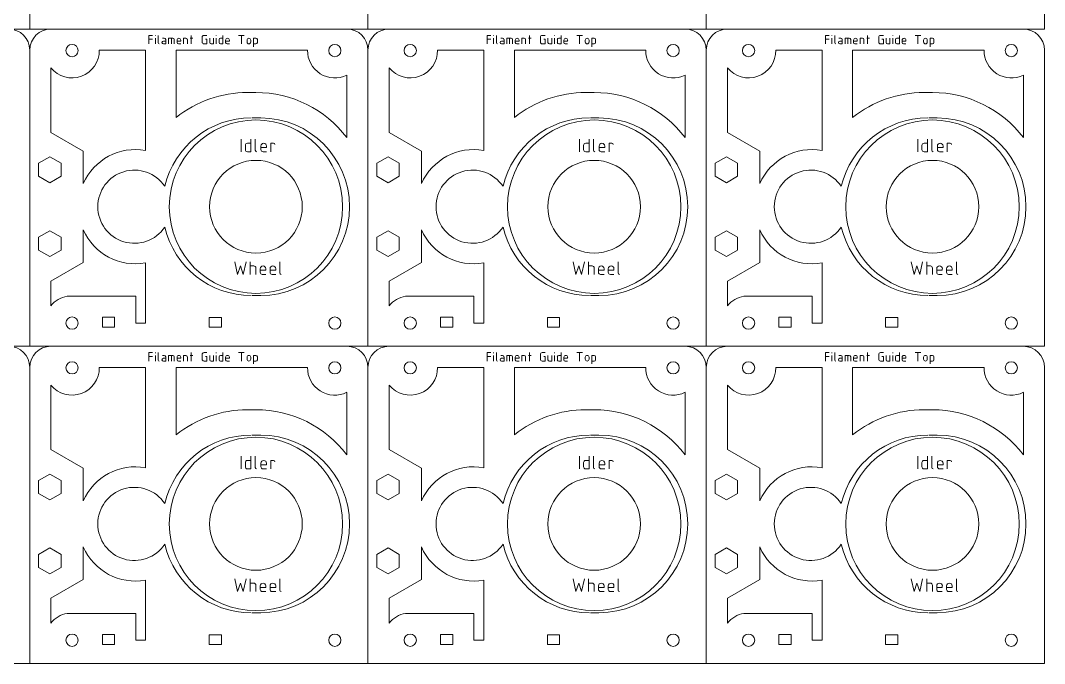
# Model space of a CAD drawing. Header units: millimetres. Extents: x 0 to 560, y 2 to 302.
# Drawn here: x 317.8 to 560, y 2.5 to 154.5 of the extents above; entities that cross this region are included whole.
import ezdxf

# ---------------------------------------------------------------- set-up
doc = ezdxf.new("R2010")
doc.units = ezdxf.units.MM
for name, color, linetype, lineweight, true_color in [('Filament Guide Top', 7, 'CONTINUOUS', 0, 0x000000), ('Filament Guide Top Honeycomb', 7, 'CONTINUOUS', 0, 0x000000), ('Filament Guide Top Text', 4, 'CONTINUOUS', 0, 0x00ffff), ('Idler Wheel', 7, 'CONTINUOUS', 0, 0x000000), ('Idler Wheel Text', 4, 'CONTINUOUS', 0, 0x00ffff)]:
    doc.layers.add(name, color=color, linetype=linetype, lineweight=lineweight, true_color=true_color)

msp = doc.modelspace()

# ---------------------------------------------------------------- linework, layer by layer
at = {"layer": 'Filament Guide Top'}
for p, q in [((320, 152.5), (320, 222.5)), ((400, 152.5), (400, 222.5)), ((480, 152.5), (480, 222.5)), ((560, 152.5), (560, 222.5)), ((320, 152.5), (240, 152.5)), ((400, 152.5), (320, 152.5)), ((480, 152.5), (400, 152.5)), ((560, 152.5), (480, 152.5)), ((320, 77.5), (320, 147.5)), ((400, 77.5), (400, 147.5)), ((480, 77.5), (480, 147.5)), ((560, 77.5), (560, 147.5)), ((372.62, 131.5), (374.62, 131.5)), ((452.62, 131.5), (454.62, 131.5)), ((532.62, 131.5), (534.62, 131.5)), ((324.75, 122.3), (322.1, 120.77)), ((324.75, 122.3), (327.4, 120.77)), ((404.75, 122.3), (402.1, 120.77)), ((404.75, 122.3), (407.4, 120.77)), ((484.75, 122.3), (482.1, 120.77)), ((484.75, 122.3), (487.4, 120.77)), ((322.1, 120.77), (322.1, 117.71)), ((327.4, 120.77), (327.4, 117.71)), ((402.1, 120.77), (402.1, 117.71)), ((407.4, 120.77), (407.4, 117.71)), ((482.1, 120.77), (482.1, 117.71)), ((487.4, 120.77), (487.4, 117.71)), ((322.1, 117.71), (324.75, 116.18)), ((327.4, 117.71), (324.75, 116.18)), ((402.1, 117.71), (404.75, 116.18)), ((407.4, 117.71), (404.75, 116.18)), ((482.1, 117.71), (484.75, 116.18)), ((487.4, 117.71), (484.75, 116.18)), ((324.75, 104.82), (322.1, 103.29)), ((324.75, 104.82), (327.4, 103.29)), ((404.75, 104.82), (402.1, 103.29)), ((404.75, 104.82), (407.4, 103.29)), ((484.75, 104.82), (482.1, 103.29)), ((484.75, 104.82), (487.4, 103.29)), ((322.1, 103.29), (322.1, 100.23)), ((327.4, 103.29), (327.4, 100.23)), ((402.1, 103.29), (402.1, 100.23)), ((407.4, 103.29), (407.4, 100.23)), ((482.1, 103.29), (482.1, 100.23)), ((487.4, 103.29), (487.4, 100.23)), ((322.1, 100.23), (324.75, 98.7)), ((327.4, 100.23), (324.75, 98.7)), ((402.1, 100.23), (404.75, 98.7)), ((407.4, 100.23), (404.75, 98.7)), ((482.1, 100.23), (484.75, 98.7)), ((487.4, 100.23), (484.75, 98.7)), ((372.62, 89.5), (374.62, 89.5)), ((452.62, 89.5), (454.62, 89.5)), ((532.62, 89.5), (534.62, 89.5)), ((337.18, 84.35), (340.07, 84.35)), ((337.18, 82), (337.18, 84.35)), ((340.07, 84.35), (340.07, 82)), ((362.42, 84.3), (365.32, 84.3)), ((362.42, 82), (362.42, 84.3)), ((365.32, 84.3), (365.32, 82)), ((417.18, 84.35), (420.07, 84.35)), ((417.18, 82), (417.18, 84.35)), ((420.07, 84.35), (420.07, 82)), ((442.42, 84.3), (445.32, 84.3)), ((442.42, 82), (442.42, 84.3)), ((445.32, 84.3), (445.32, 82)), ((497.18, 84.35), (500.07, 84.35)), ((497.18, 82), (497.18, 84.35)), ((500.07, 84.35), (500.07, 82)), ((522.42, 84.3), (525.32, 84.3)), ((522.42, 82), (522.42, 84.3)), ((525.32, 84.3), (525.32, 82)), ((340.07, 82), (337.18, 82)), ((365.32, 82), (362.42, 82)), ((420.07, 82), (417.18, 82)), ((445.32, 82), (442.42, 82)), ((500.07, 82), (497.18, 82)), ((525.32, 82), (522.42, 82)), ((320, 77.5), (240, 77.5)), ((400, 77.5), (320, 77.5)), ((480, 77.5), (400, 77.5)), ((560, 77.5), (480, 77.5)), ((320, 2.5), (320, 72.5)), ((400, 2.5), (400, 72.5)), ((480, 2.5), (480, 72.5)), ((560, 2.5), (560, 72.5)), ((372.62, 56.5), (374.62, 56.5)), ((452.62, 56.5), (454.62, 56.5)), ((532.62, 56.5), (534.62, 56.5)), ((324.75, 47.3), (322.1, 45.77)), ((324.75, 47.3), (327.4, 45.77)), ((404.75, 47.3), (402.1, 45.77)), ((404.75, 47.3), (407.4, 45.77)), ((484.75, 47.3), (482.1, 45.77)), ((484.75, 47.3), (487.4, 45.77)), ((322.1, 45.77), (322.1, 42.71)), ((327.4, 45.77), (327.4, 42.71)), ((402.1, 45.77), (402.1, 42.71)), ((407.4, 45.77), (407.4, 42.71)), ((482.1, 45.77), (482.1, 42.71)), ((487.4, 45.77), (487.4, 42.71)), ((322.1, 42.71), (324.75, 41.18)), ((327.4, 42.71), (324.75, 41.18)), ((402.1, 42.71), (404.75, 41.18)), ((407.4, 42.71), (404.75, 41.18)), ((482.1, 42.71), (484.75, 41.18)), ((487.4, 42.71), (484.75, 41.18)), ((324.75, 29.82), (322.1, 28.29)), ((324.75, 29.82), (327.4, 28.29)), ((404.75, 29.82), (402.1, 28.29)), ((404.75, 29.82), (407.4, 28.29)), ((484.75, 29.82), (482.1, 28.29)), ((484.75, 29.82), (487.4, 28.29)), ((322.1, 28.29), (322.1, 25.23)), ((327.4, 28.29), (327.4, 25.23)), ((402.1, 28.29), (402.1, 25.23)), ((407.4, 28.29), (407.4, 25.23)), ((482.1, 28.29), (482.1, 25.23)), ((487.4, 28.29), (487.4, 25.23)), ((322.1, 25.23), (324.75, 23.7)), ((327.4, 25.23), (324.75, 23.7)), ((402.1, 25.23), (404.75, 23.7)), ((407.4, 25.23), (404.75, 23.7)), ((482.1, 25.23), (484.75, 23.7)), ((487.4, 25.23), (484.75, 23.7)), ((372.62, 14.5), (374.62, 14.5)), ((452.62, 14.5), (454.62, 14.5)), ((532.62, 14.5), (534.62, 14.5)), ((337.18, 9.35), (340.07, 9.35)), ((337.18, 7), (337.18, 9.35)), ((340.07, 9.35), (340.07, 7)), ((362.42, 9.3), (365.32, 9.3)), ((362.42, 7), (362.42, 9.3)), ((365.32, 9.3), (365.32, 7)), ((417.18, 9.35), (420.07, 9.35)), ((417.18, 7), (417.18, 9.35)), ((420.07, 9.35), (420.07, 7)), ((442.42, 9.3), (445.32, 9.3)), ((442.42, 7), (442.42, 9.3)), ((445.32, 9.3), (445.32, 7)), ((497.18, 9.35), (500.07, 9.35)), ((497.18, 7), (497.18, 9.35)), ((500.07, 9.35), (500.07, 7)), ((522.42, 9.3), (525.32, 9.3)), ((522.42, 7), (522.42, 9.3)), ((525.32, 9.3), (525.32, 7)), ((340.07, 7), (337.18, 7)), ((365.32, 7), (362.42, 7)), ((420.07, 7), (417.18, 7)), ((445.32, 7), (442.42, 7)), ((500.07, 7), (497.18, 7)), ((525.32, 7), (522.42, 7)), ((320, 2.5), (240, 2.5)), ((400, 2.5), (320, 2.5)), ((480, 2.5), (400, 2.5)), ((560, 2.5), (480, 2.5))]:
    msp.add_line(p, q, dxfattribs=at)
for centre in [(330, 147.4), (392.15, 147.4), (410, 147.4), (472.15, 147.4), (490, 147.4), (552.15, 147.4), (330, 83), (392.15, 83), (410, 83), (472.15, 83), (490, 83), (552.15, 83), (330, 72.4), (392.15, 72.4), (410, 72.4), (472.15, 72.4), (490, 72.4), (552.15, 72.4), (330, 8), (392.15, 8), (410, 8), (472.15, 8), (490, 8), (552.15, 8)]:
    msp.add_circle(centre, 1.45, dxfattribs=at)
for centre, radius, start, end in [((315, 147.5), 5, 0, 90), ((325, 147.5), 5, 90, 180), ((395, 147.5), 5, 0, 90), ((405, 147.5), 5, 90, 180), ((475, 147.5), 5, 0, 90), ((485, 147.5), 5, 90, 180), ((555, 147.5), 5, 0, 90), ((372.38, 110.5), 21, 90, 166.7403), ((374.62, 110.5), 21, 270, 90), ((452.38, 110.5), 21, 90, 166.7403), ((454.62, 110.5), 21, 270, 90), ((532.38, 110.5), 21, 90, 166.7403), ((534.62, 110.5), 21, 270, 90), ((344.75, 110.5), 8.65, 33.8376, 326.1624), ((424.75, 110.5), 8.65, 33.8376, 326.1624), ((504.75, 110.5), 8.65, 33.8376, 326.1624), ((372.38, 110.5), 21, 193.2597, 270), ((452.38, 110.5), 21, 193.2597, 270), ((532.38, 110.5), 21, 193.2597, 270), ((315, 72.5), 5, 0, 90), ((325, 72.5), 5, 90, 180), ((395, 72.5), 5, 0, 90), ((405, 72.5), 5, 90, 180), ((475, 72.5), 5, 0, 90), ((485, 72.5), 5, 90, 180), ((555, 72.5), 5, 0, 90), ((372.38, 35.5), 21, 90, 166.7403), ((374.62, 35.5), 21, 270, 90), ((452.38, 35.5), 21, 90, 166.7403), ((454.62, 35.5), 21, 270, 90), ((532.38, 35.5), 21, 90, 166.7403), ((534.62, 35.5), 21, 270, 90), ((344.75, 35.5), 8.65, 33.8376, 326.1624), ((424.75, 35.5), 8.65, 33.8376, 326.1624), ((504.75, 35.5), 8.65, 33.8376, 326.1624), ((372.38, 35.5), 21, 193.2597, 270), ((452.38, 35.5), 21, 193.2597, 270), ((532.38, 35.5), 21, 193.2597, 270)]:
    msp.add_arc(centre, radius, start, end, dxfattribs=at)
at = {"layer": 'Filament Guide Top Honeycomb'}
for p, q in [((347.38, 147.5), (336.45, 147.5)), ((347.38, 147.5), (347.38, 123.79)), ((354.62, 147.5), (385.7, 147.5)), ((354.62, 147.5), (354.62, 131.58)), ((427.38, 147.5), (416.45, 147.5)), ((427.38, 147.5), (427.38, 123.79)), ((434.62, 147.5), (465.7, 147.5)), ((434.62, 147.5), (434.62, 131.58)), ((507.38, 147.5), (496.45, 147.5)), ((507.38, 147.5), (507.38, 123.79)), ((514.62, 147.5), (545.7, 147.5)), ((514.62, 147.5), (514.62, 131.58)), ((325, 128.07), (325, 143.33)), ((405, 128.07), (405, 143.33)), ((485, 128.07), (485, 143.33)), ((395, 141.61), (395, 126.83)), ((475, 141.61), (475, 126.83)), ((555, 141.61), (555, 126.83)), ((373.5, 137.5), (371.5, 137.5)), ((453.5, 137.5), (451.5, 137.5)), ((533.5, 137.5), (531.5, 137.5)), ((325, 128.07), (332.65, 123.66)), ((405, 128.07), (412.65, 123.66)), ((485, 128.07), (492.65, 123.66)), ((332.65, 123.66), (332.65, 115.95)), ((412.65, 123.66), (412.65, 115.95)), ((492.65, 123.66), (492.65, 115.95)), ((332.65, 105.05), (332.65, 97.34)), ((412.65, 105.05), (412.65, 97.34)), ((492.65, 105.05), (492.65, 97.34)), ((332.65, 97.34), (325, 92.93)), ((347.38, 97.21), (347.38, 83)), ((412.65, 97.34), (405, 92.93)), ((427.38, 97.21), (427.38, 83)), ((492.65, 97.34), (485, 92.93)), ((507.38, 97.21), (507.38, 83)), ((325, 92.93), (325, 87.07)), ((405, 92.93), (405, 87.07)), ((485, 92.93), (485, 87.07)), ((345.07, 89.35), (328.87, 89.35)), ((345.07, 83), (345.07, 89.35)), ((425.07, 89.35), (408.87, 89.35)), ((425.07, 83), (425.07, 89.35)), ((505.07, 89.35), (488.87, 89.35)), ((505.07, 83), (505.07, 89.35)), ((345.07, 83), (347.38, 83)), ((425.07, 83), (427.38, 83)), ((505.07, 83), (507.38, 83)), ((347.38, 72.5), (336.45, 72.5)), ((347.38, 72.5), (347.38, 48.79)), ((354.62, 72.5), (385.7, 72.5)), ((354.62, 72.5), (354.62, 56.58)), ((427.38, 72.5), (416.45, 72.5)), ((427.38, 72.5), (427.38, 48.79)), ((434.62, 72.5), (465.7, 72.5)), ((434.62, 72.5), (434.62, 56.58)), ((507.38, 72.5), (496.45, 72.5)), ((507.38, 72.5), (507.38, 48.79)), ((514.62, 72.5), (545.7, 72.5)), ((514.62, 72.5), (514.62, 56.58)), ((325, 53.07), (325, 68.33)), ((405, 53.07), (405, 68.33)), ((485, 53.07), (485, 68.33)), ((395, 66.61), (395, 51.83)), ((475, 66.61), (475, 51.83)), ((555, 66.61), (555, 51.83)), ((373.5, 62.5), (371.5, 62.5)), ((453.5, 62.5), (451.5, 62.5)), ((533.5, 62.5), (531.5, 62.5)), ((325, 53.07), (332.65, 48.66)), ((405, 53.07), (412.65, 48.66)), ((485, 53.07), (492.65, 48.66)), ((332.65, 48.66), (332.65, 40.95)), ((412.65, 48.66), (412.65, 40.95)), ((492.65, 48.66), (492.65, 40.95)), ((332.65, 30.05), (332.65, 22.34)), ((412.65, 30.05), (412.65, 22.34)), ((492.65, 30.05), (492.65, 22.34)), ((332.65, 22.34), (325, 17.93)), ((347.38, 22.21), (347.38, 8)), ((412.65, 22.34), (405, 17.93)), ((427.38, 22.21), (427.38, 8)), ((492.65, 22.34), (485, 17.93)), ((507.38, 22.21), (507.38, 8)), ((325, 17.93), (325, 12.07)), ((405, 17.93), (405, 12.07)), ((485, 17.93), (485, 12.07)), ((345.07, 14.35), (328.87, 14.35)), ((345.07, 8), (345.07, 14.35)), ((425.07, 14.35), (408.87, 14.35)), ((425.07, 8), (425.07, 14.35)), ((505.07, 14.35), (488.87, 14.35)), ((505.07, 8), (505.07, 14.35)), ((345.07, 8), (347.38, 8)), ((425.07, 8), (427.38, 8)), ((505.07, 8), (507.38, 8))]:
    msp.add_line(p, q, dxfattribs=at)
for centre, radius, start, end in [((330, 147.4), 6.45, 219.1774, 0.8883), ((392.15, 147.4), 6.45, 179.1117, 296.2226), ((410, 147.4), 6.45, 219.1774, 0.8883), ((472.15, 147.4), 6.45, 179.1117, 296.2226), ((490, 147.4), 6.45, 219.1774, 0.8883), ((552.15, 147.4), 6.45, 179.1117, 296.2226), ((371.5, 110.5), 27, 90, 128.6822), ((373.5, 110.5), 27, 37.2221, 90), ((451.5, 110.5), 27, 90, 128.6822), ((453.5, 110.5), 27, 37.2221, 90), ((531.5, 110.5), 27, 90, 128.6822), ((533.5, 110.5), 27, 37.2221, 90), ((345, 110.5), 13.5, 79.8675, 156.1794), ((425, 110.5), 13.5, 79.8675, 156.1794), ((505, 110.5), 13.5, 79.8675, 156.1794), ((345, 110.5), 13.5, 203.8206, 280.1325), ((425, 110.5), 13.5, 203.8206, 280.1325), ((505, 110.5), 13.5, 203.8206, 280.1325), ((330, 83), 6.45, 100.1023, 140.8226), ((410, 83), 6.45, 100.1023, 140.8226), ((490, 83), 6.45, 100.1023, 140.8226), ((330, 72.4), 6.45, 219.1774, 0.8883), ((392.15, 72.4), 6.45, 179.1117, 296.2226), ((410, 72.4), 6.45, 219.1774, 0.8883), ((472.15, 72.4), 6.45, 179.1117, 296.2226), ((490, 72.4), 6.45, 219.1774, 0.8883), ((552.15, 72.4), 6.45, 179.1117, 296.2226), ((371.5, 35.5), 27, 90, 128.6822), ((373.5, 35.5), 27, 37.2221, 90), ((451.5, 35.5), 27, 90, 128.6822), ((453.5, 35.5), 27, 37.2221, 90), ((531.5, 35.5), 27, 90, 128.6822), ((533.5, 35.5), 27, 37.2221, 90), ((345, 35.5), 13.5, 79.8675, 156.1794), ((425, 35.5), 13.5, 79.8675, 156.1794), ((505, 35.5), 13.5, 79.8675, 156.1794), ((345, 35.5), 13.5, 203.8206, 280.1325), ((425, 35.5), 13.5, 203.8206, 280.1325), ((505, 35.5), 13.5, 203.8206, 280.1325), ((330, 8), 6.45, 100.1023, 140.8226), ((410, 8), 6.45, 100.1023, 140.8226), ((490, 8), 6.45, 100.1023, 140.8226)]:
    msp.add_arc(centre, radius, start, end, dxfattribs=at)
at = {"layer": 'Filament Guide Top Text'}
for p, q in [((349.06, 151), (348.17, 151)), ((348.17, 151), (348.17, 149)), ((349.72, 150.89), (349.72, 151)), ((349.72, 149), (349.72, 150.33)), ((350.39, 151), (350.39, 149.22)), ((351.39, 150.33), (351.83, 150.33)), ((352.83, 149), (352.83, 150.33)), ((352.83, 150.33), (353.83, 150.33)), ((353.5, 150.33), (353.5, 149)), ((356.39, 149), (356.39, 150.33)), ((356.39, 150.33), (356.94, 150.33)), ((357.94, 150.33), (358.61, 150.33)), ((358.17, 151), (358.17, 149)), ((360.78, 150.56), (360.78, 149.44)), ((361.89, 151), (361.22, 151)), ((362.56, 150.33), (362.56, 149.33)), ((363.44, 149), (363.44, 150.33)), ((364.11, 150.89), (364.11, 151)), ((364.11, 149), (364.11, 150.33)), ((365.11, 150.33), (365.67, 150.33)), ((365.67, 151), (365.67, 149)), ((369.39, 151), (370.72, 151)), ((370.06, 151), (370.06, 149)), ((373.5, 150.33), (372.94, 150.33)), ((372.94, 150.33), (372.94, 148.33)), ((429.06, 151), (428.17, 151)), ((428.17, 151), (428.17, 149)), ((429.72, 150.89), (429.72, 151)), ((429.72, 149), (429.72, 150.33)), ((430.39, 151), (430.39, 149.22)), ((431.39, 150.33), (431.83, 150.33)), ((432.83, 149), (432.83, 150.33)), ((432.83, 150.33), (433.83, 150.33)), ((433.5, 150.33), (433.5, 149)), ((436.39, 149), (436.39, 150.33)), ((436.39, 150.33), (436.94, 150.33)), ((437.94, 150.33), (438.61, 150.33)), ((438.17, 151), (438.17, 149)), ((440.78, 150.56), (440.78, 149.44)), ((441.89, 151), (441.22, 151)), ((442.56, 150.33), (442.56, 149.33)), ((443.44, 149), (443.44, 150.33)), ((444.11, 150.89), (444.11, 151)), ((444.11, 149), (444.11, 150.33)), ((445.11, 150.33), (445.67, 150.33)), ((445.67, 151), (445.67, 149)), ((449.39, 151), (450.72, 151)), ((450.06, 151), (450.06, 149)), ((453.5, 150.33), (452.94, 150.33)), ((452.94, 150.33), (452.94, 148.33)), ((509.06, 151), (508.17, 151)), ((508.17, 151), (508.17, 149)), ((509.72, 150.89), (509.72, 151)), ((509.72, 149), (509.72, 150.33)), ((510.39, 151), (510.39, 149.22)), ((511.39, 150.33), (511.83, 150.33)), ((512.83, 149), (512.83, 150.33)), ((512.83, 150.33), (513.83, 150.33)), ((513.5, 150.33), (513.5, 149)), ((516.39, 149), (516.39, 150.33)), ((516.39, 150.33), (516.94, 150.33)), ((517.94, 150.33), (518.61, 150.33)), ((518.17, 151), (518.17, 149)), ((520.78, 150.56), (520.78, 149.44)), ((521.89, 151), (521.22, 151)), ((522.56, 150.33), (522.56, 149.33)), ((523.44, 149), (523.44, 150.33)), ((524.11, 150.89), (524.11, 151)), ((524.11, 149), (524.11, 150.33)), ((525.11, 150.33), (525.67, 150.33)), ((525.67, 151), (525.67, 149)), ((529.39, 151), (530.72, 151)), ((530.06, 151), (530.06, 149)), ((533.5, 150.33), (532.94, 150.33)), ((532.94, 150.33), (532.94, 148.33)), ((348.17, 150.11), (349.06, 150.11)), ((351.61, 149.67), (352.17, 149.67)), ((352.17, 149), (351.61, 149)), ((352.17, 150), (352.17, 149)), ((354.17, 150), (354.17, 149)), ((354.83, 149.89), (354.83, 149.33)), ((354.83, 149.67), (355.72, 149.67)), ((355.17, 149), (355.72, 149)), ((355.72, 149.67), (355.72, 149.89)), ((357.28, 150), (357.28, 149)), ((361.22, 149), (361.89, 149)), ((361.89, 150.11), (361.56, 150.11)), ((361.89, 149), (361.89, 150.11)), ((362.89, 149), (363.44, 149)), ((364.78, 149.33), (364.78, 150)), ((365.67, 149), (365.11, 149)), ((366.33, 149.89), (366.33, 149.33)), ((366.33, 149.67), (367.22, 149.67)), ((366.67, 149), (367.22, 149)), ((367.22, 149.67), (367.22, 149.89)), ((371.39, 149.89), (371.39, 149.44)), ((372.28, 149.44), (372.28, 149.89)), ((372.94, 149), (373.5, 149)), ((373.83, 149.33), (373.83, 150)), ((428.17, 150.11), (429.06, 150.11)), ((431.61, 149.67), (432.17, 149.67)), ((432.17, 149), (431.61, 149)), ((432.17, 150), (432.17, 149)), ((434.17, 150), (434.17, 149)), ((434.83, 149.89), (434.83, 149.33)), ((434.83, 149.67), (435.72, 149.67)), ((435.17, 149), (435.72, 149)), ((435.72, 149.67), (435.72, 149.89)), ((437.28, 150), (437.28, 149)), ((441.22, 149), (441.89, 149)), ((441.89, 150.11), (441.56, 150.11)), ((441.89, 149), (441.89, 150.11)), ((442.89, 149), (443.44, 149)), ((444.78, 149.33), (444.78, 150)), ((445.67, 149), (445.11, 149)), ((446.33, 149.89), (446.33, 149.33)), ((446.33, 149.67), (447.22, 149.67)), ((446.67, 149), (447.22, 149)), ((447.22, 149.67), (447.22, 149.89)), ((451.39, 149.89), (451.39, 149.44)), ((452.28, 149.44), (452.28, 149.89)), ((452.94, 149), (453.5, 149)), ((453.83, 149.33), (453.83, 150)), ((508.17, 150.11), (509.06, 150.11)), ((511.61, 149.67), (512.17, 149.67)), ((512.17, 149), (511.61, 149)), ((512.17, 150), (512.17, 149)), ((514.17, 150), (514.17, 149)), ((514.83, 149.89), (514.83, 149.33)), ((514.83, 149.67), (515.72, 149.67)), ((515.17, 149), (515.72, 149)), ((515.72, 149.67), (515.72, 149.89)), ((517.28, 150), (517.28, 149)), ((521.22, 149), (521.89, 149)), ((521.89, 150.11), (521.56, 150.11)), ((521.89, 149), (521.89, 150.11)), ((522.89, 149), (523.44, 149)), ((524.78, 149.33), (524.78, 150)), ((525.67, 149), (525.11, 149)), ((526.33, 149.89), (526.33, 149.33)), ((526.33, 149.67), (527.22, 149.67)), ((526.67, 149), (527.22, 149)), ((527.22, 149.67), (527.22, 149.89)), ((531.39, 149.89), (531.39, 149.44)), ((532.28, 149.44), (532.28, 149.89)), ((532.94, 149), (533.5, 149)), ((533.83, 149.33), (533.83, 150)), ((349.06, 76), (348.17, 76)), ((348.17, 76), (348.17, 74)), ((348.17, 75.11), (349.06, 75.11)), ((349.72, 75.89), (349.72, 76)), ((349.72, 74), (349.72, 75.33)), ((350.39, 76), (350.39, 74.22)), ((351.39, 75.33), (351.83, 75.33)), ((352.83, 74), (352.83, 75.33)), ((352.83, 75.33), (353.83, 75.33)), ((353.5, 75.33), (353.5, 74)), ((356.39, 74), (356.39, 75.33)), ((356.39, 75.33), (356.94, 75.33)), ((357.94, 75.33), (358.61, 75.33)), ((358.17, 76), (358.17, 74)), ((360.78, 75.56), (360.78, 74.44)), ((361.89, 76), (361.22, 76)), ((361.89, 75.11), (361.56, 75.11)), ((361.89, 74), (361.89, 75.11)), ((362.56, 75.33), (362.56, 74.33)), ((363.44, 74), (363.44, 75.33)), ((364.11, 75.89), (364.11, 76)), ((364.11, 74), (364.11, 75.33)), ((365.11, 75.33), (365.67, 75.33)), ((365.67, 76), (365.67, 74)), ((369.39, 76), (370.72, 76)), ((370.06, 76), (370.06, 74)), ((373.5, 75.33), (372.94, 75.33)), ((372.94, 75.33), (372.94, 73.33)), ((429.06, 76), (428.17, 76)), ((428.17, 76), (428.17, 74)), ((428.17, 75.11), (429.06, 75.11)), ((429.72, 75.89), (429.72, 76)), ((429.72, 74), (429.72, 75.33)), ((430.39, 76), (430.39, 74.22)), ((431.39, 75.33), (431.83, 75.33)), ((432.83, 74), (432.83, 75.33)), ((432.83, 75.33), (433.83, 75.33)), ((433.5, 75.33), (433.5, 74)), ((436.39, 74), (436.39, 75.33)), ((436.39, 75.33), (436.94, 75.33)), ((437.94, 75.33), (438.61, 75.33)), ((438.17, 76), (438.17, 74)), ((440.78, 75.56), (440.78, 74.44)), ((441.89, 76), (441.22, 76)), ((441.89, 75.11), (441.56, 75.11)), ((441.89, 74), (441.89, 75.11)), ((442.56, 75.33), (442.56, 74.33)), ((443.44, 74), (443.44, 75.33)), ((444.11, 75.89), (444.11, 76)), ((444.11, 74), (444.11, 75.33)), ((445.11, 75.33), (445.67, 75.33)), ((445.67, 76), (445.67, 74)), ((449.39, 76), (450.72, 76)), ((450.06, 76), (450.06, 74)), ((453.5, 75.33), (452.94, 75.33)), ((452.94, 75.33), (452.94, 73.33)), ((509.06, 76), (508.17, 76)), ((508.17, 76), (508.17, 74)), ((508.17, 75.11), (509.06, 75.11)), ((509.72, 75.89), (509.72, 76)), ((509.72, 74), (509.72, 75.33)), ((510.39, 76), (510.39, 74.22)), ((511.39, 75.33), (511.83, 75.33)), ((512.83, 74), (512.83, 75.33)), ((512.83, 75.33), (513.83, 75.33)), ((513.5, 75.33), (513.5, 74)), ((516.39, 74), (516.39, 75.33)), ((516.39, 75.33), (516.94, 75.33)), ((517.94, 75.33), (518.61, 75.33)), ((518.17, 76), (518.17, 74)), ((520.78, 75.56), (520.78, 74.44)), ((521.89, 76), (521.22, 76)), ((521.89, 75.11), (521.56, 75.11)), ((521.89, 74), (521.89, 75.11)), ((522.56, 75.33), (522.56, 74.33)), ((523.44, 74), (523.44, 75.33)), ((524.11, 75.89), (524.11, 76)), ((524.11, 74), (524.11, 75.33)), ((525.11, 75.33), (525.67, 75.33)), ((525.67, 76), (525.67, 74)), ((529.39, 76), (530.72, 76)), ((530.06, 76), (530.06, 74)), ((533.5, 75.33), (532.94, 75.33)), ((532.94, 75.33), (532.94, 73.33)), ((351.61, 74.67), (352.17, 74.67)), ((352.17, 74), (351.61, 74)), ((352.17, 75), (352.17, 74)), ((354.17, 75), (354.17, 74)), ((354.83, 74.89), (354.83, 74.33)), ((354.83, 74.67), (355.72, 74.67)), ((355.17, 74), (355.72, 74)), ((355.72, 74.67), (355.72, 74.89)), ((357.28, 75), (357.28, 74)), ((361.22, 74), (361.89, 74)), ((362.89, 74), (363.44, 74)), ((364.78, 74.33), (364.78, 75)), ((365.67, 74), (365.11, 74)), ((366.33, 74.89), (366.33, 74.33)), ((366.33, 74.67), (367.22, 74.67)), ((366.67, 74), (367.22, 74)), ((367.22, 74.67), (367.22, 74.89)), ((371.39, 74.89), (371.39, 74.44)), ((372.28, 74.44), (372.28, 74.89)), ((372.94, 74), (373.5, 74)), ((373.83, 74.33), (373.83, 75)), ((431.61, 74.67), (432.17, 74.67)), ((432.17, 74), (431.61, 74)), ((432.17, 75), (432.17, 74)), ((434.17, 75), (434.17, 74)), ((434.83, 74.89), (434.83, 74.33)), ((434.83, 74.67), (435.72, 74.67)), ((435.17, 74), (435.72, 74)), ((435.72, 74.67), (435.72, 74.89)), ((437.28, 75), (437.28, 74)), ((441.22, 74), (441.89, 74)), ((442.89, 74), (443.44, 74)), ((444.78, 74.33), (444.78, 75)), ((445.67, 74), (445.11, 74)), ((446.33, 74.89), (446.33, 74.33)), ((446.33, 74.67), (447.22, 74.67)), ((446.67, 74), (447.22, 74)), ((447.22, 74.67), (447.22, 74.89)), ((451.39, 74.89), (451.39, 74.44)), ((452.28, 74.44), (452.28, 74.89)), ((452.94, 74), (453.5, 74)), ((453.83, 74.33), (453.83, 75)), ((511.61, 74.67), (512.17, 74.67)), ((512.17, 74), (511.61, 74)), ((512.17, 75), (512.17, 74)), ((514.17, 75), (514.17, 74)), ((514.83, 74.89), (514.83, 74.33)), ((514.83, 74.67), (515.72, 74.67)), ((515.17, 74), (515.72, 74)), ((515.72, 74.67), (515.72, 74.89)), ((517.28, 75), (517.28, 74)), ((521.22, 74), (521.89, 74)), ((522.89, 74), (523.44, 74)), ((524.78, 74.33), (524.78, 75)), ((525.67, 74), (525.11, 74)), ((526.33, 74.89), (526.33, 74.33)), ((526.33, 74.67), (527.22, 74.67)), ((526.67, 74), (527.22, 74)), ((527.22, 74.67), (527.22, 74.89)), ((531.39, 74.89), (531.39, 74.44)), ((532.28, 74.44), (532.28, 74.89)), ((532.94, 74), (533.5, 74)), ((533.83, 74.33), (533.83, 75))]:
    msp.add_line(p, q, dxfattribs=at)
for centre, radius, start, end in [((351.83, 150), 0.333, 0, 90), ((353.83, 150), 0.333, 0, 90), ((355.28, 149.89), 0.444, 0, 180), ((356.94, 150), 0.333, 0, 90), ((361.22, 150.56), 0.444, 90, 180), ((365.11, 150), 0.333, 90, 180), ((366.78, 149.89), 0.444, 0, 180), ((371.83, 149.89), 0.444, 0, 180), ((373.5, 150), 0.333, 0, 90), ((431.83, 150), 0.333, 0, 90), ((433.83, 150), 0.333, 0, 90), ((435.28, 149.89), 0.444, 0, 180), ((436.94, 150), 0.333, 0, 90), ((441.22, 150.56), 0.444, 90, 180), ((445.11, 150), 0.333, 90, 180), ((446.78, 149.89), 0.444, 0, 180), ((451.83, 149.89), 0.444, 0, 180), ((453.5, 150), 0.333, 0, 90), ((511.83, 150), 0.333, 0, 90), ((513.83, 150), 0.333, 0, 90), ((515.28, 149.89), 0.444, 0, 180), ((516.94, 150), 0.333, 0, 90), ((521.22, 150.56), 0.444, 90, 180), ((525.11, 150), 0.333, 90, 180), ((526.78, 149.89), 0.444, 0, 180), ((531.83, 149.89), 0.444, 0, 180), ((533.5, 150), 0.333, 0, 90), ((350.61, 149.22), 0.222, 180, 270), ((351.61, 149.33), 0.333, 90, 270), ((355.17, 149.33), 0.333, 180, 270), ((361.22, 149.44), 0.444, 180, 270), ((362.89, 149.33), 0.333, 180, 270), ((365.11, 149.33), 0.333, 180, 270), ((366.67, 149.33), 0.333, 180, 270), ((371.83, 149.44), 0.444, 180, 0), ((373.5, 149.33), 0.333, 270, 0), ((430.61, 149.22), 0.222, 180, 270), ((431.61, 149.33), 0.333, 90, 270), ((435.17, 149.33), 0.333, 180, 270), ((441.22, 149.44), 0.444, 180, 270), ((442.89, 149.33), 0.333, 180, 270), ((445.11, 149.33), 0.333, 180, 270), ((446.67, 149.33), 0.333, 180, 270), ((451.83, 149.44), 0.444, 180, 0), ((453.5, 149.33), 0.333, 270, 0), ((510.61, 149.22), 0.222, 180, 270), ((511.61, 149.33), 0.333, 90, 270), ((515.17, 149.33), 0.333, 180, 270), ((521.22, 149.44), 0.444, 180, 270), ((522.89, 149.33), 0.333, 180, 270), ((525.11, 149.33), 0.333, 180, 270), ((526.67, 149.33), 0.333, 180, 270), ((531.83, 149.44), 0.444, 180, 0), ((533.5, 149.33), 0.333, 270, 0), ((351.83, 75), 0.333, 0, 90), ((353.83, 75), 0.333, 0, 90), ((355.28, 74.89), 0.444, 0, 180), ((356.94, 75), 0.333, 0, 90), ((361.22, 75.56), 0.444, 90, 180), ((365.11, 75), 0.333, 90, 180), ((366.78, 74.89), 0.444, 0, 180), ((371.83, 74.89), 0.444, 0, 180), ((373.5, 75), 0.333, 0, 90), ((431.83, 75), 0.333, 0, 90), ((433.83, 75), 0.333, 0, 90), ((435.28, 74.89), 0.444, 0, 180), ((436.94, 75), 0.333, 0, 90), ((441.22, 75.56), 0.444, 90, 180), ((445.11, 75), 0.333, 90, 180), ((446.78, 74.89), 0.444, 0, 180), ((451.83, 74.89), 0.444, 0, 180), ((453.5, 75), 0.333, 0, 90), ((511.83, 75), 0.333, 0, 90), ((513.83, 75), 0.333, 0, 90), ((515.28, 74.89), 0.444, 0, 180), ((516.94, 75), 0.333, 0, 90), ((521.22, 75.56), 0.444, 90, 180), ((525.11, 75), 0.333, 90, 180), ((526.78, 74.89), 0.444, 0, 180), ((531.83, 74.89), 0.444, 0, 180), ((533.5, 75), 0.333, 0, 90), ((350.61, 74.22), 0.222, 180, 270), ((351.61, 74.33), 0.333, 90, 270), ((355.17, 74.33), 0.333, 180, 270), ((361.22, 74.44), 0.444, 180, 270), ((362.89, 74.33), 0.333, 180, 270), ((365.11, 74.33), 0.333, 180, 270), ((366.67, 74.33), 0.333, 180, 270), ((371.83, 74.44), 0.444, 180, 0), ((373.5, 74.33), 0.333, 270, 0), ((430.61, 74.22), 0.222, 180, 270), ((431.61, 74.33), 0.333, 90, 270), ((435.17, 74.33), 0.333, 180, 270), ((441.22, 74.44), 0.444, 180, 270), ((442.89, 74.33), 0.333, 180, 270), ((445.11, 74.33), 0.333, 180, 270), ((446.67, 74.33), 0.333, 180, 270), ((451.83, 74.44), 0.444, 180, 0), ((453.5, 74.33), 0.333, 270, 0), ((510.61, 74.22), 0.222, 180, 270), ((511.61, 74.33), 0.333, 90, 270), ((515.17, 74.33), 0.333, 180, 270), ((521.22, 74.44), 0.444, 180, 270), ((522.89, 74.33), 0.333, 180, 270), ((525.11, 74.33), 0.333, 180, 270), ((526.67, 74.33), 0.333, 180, 270), ((531.83, 74.44), 0.444, 180, 0), ((533.5, 74.33), 0.333, 270, 0)]:
    msp.add_arc(centre, radius, start, end, dxfattribs=at)
at = {"layer": 'Idler Wheel'}
for centre, radius in [((373.5, 110.5), 20.5), ((453.5, 110.5), 20.5), ((533.5, 110.5), 20.5), ((373.5, 110.5), 10.95), ((453.5, 110.5), 10.95), ((533.5, 110.5), 10.95), ((373.5, 35.5), 20.5), ((453.5, 35.5), 20.5), ((533.5, 35.5), 20.5), ((373.5, 35.5), 10.95), ((453.5, 35.5), 10.95), ((533.5, 35.5), 10.95)]:
    msp.add_circle(centre, radius, dxfattribs=at)
at = {"layer": 'Idler Wheel Text'}
for p, q in [((370, 126.5), (370, 123.5)), ((372.33, 126.5), (372.33, 123.5)), ((373.33, 126.5), (373.33, 123.83)), ((450, 126.5), (450, 123.5)), ((452.33, 126.5), (452.33, 123.5)), ((453.33, 126.5), (453.33, 123.83)), ((530, 126.5), (530, 123.5)), ((532.33, 126.5), (532.33, 123.5)), ((533.33, 126.5), (533.33, 123.83)), ((371, 124), (371, 125)), ((371.5, 125.5), (372.33, 125.5)), ((374.67, 124.83), (374.67, 124)), ((374.67, 124.5), (376, 124.5)), ((376, 124.5), (376, 124.83)), ((377, 123.5), (377, 125.5)), ((377, 125.5), (377.67, 125.5)), ((451, 124), (451, 125)), ((451.5, 125.5), (452.33, 125.5)), ((454.67, 124.83), (454.67, 124)), ((454.67, 124.5), (456, 124.5)), ((456, 124.5), (456, 124.83)), ((457, 123.5), (457, 125.5)), ((457, 125.5), (457.67, 125.5)), ((531, 124), (531, 125)), ((531.5, 125.5), (532.33, 125.5)), ((534.67, 124.83), (534.67, 124)), ((534.67, 124.5), (536, 124.5)), ((536, 124.5), (536, 124.83)), ((537, 123.5), (537, 125.5)), ((537, 125.5), (537.67, 125.5)), ((372.33, 123.5), (371.5, 123.5)), ((375.17, 123.5), (376, 123.5)), ((452.33, 123.5), (451.5, 123.5)), ((455.17, 123.5), (456, 123.5)), ((532.33, 123.5), (531.5, 123.5)), ((535.17, 123.5), (536, 123.5)), ((368.5, 97.5), (369.17, 94.5)), ((370.5, 94.5), (371.17, 97.5)), ((372.17, 97.5), (372.17, 94.5)), ((379.17, 97.5), (379.17, 94.83)), ((448.5, 97.5), (449.17, 94.5)), ((450.5, 94.5), (451.17, 97.5)), ((452.17, 97.5), (452.17, 94.5)), ((459.17, 97.5), (459.17, 94.83)), ((528.5, 97.5), (529.17, 94.5)), ((530.5, 94.5), (531.17, 97.5)), ((532.17, 97.5), (532.17, 94.5)), ((539.17, 97.5), (539.17, 94.83)), ((369.17, 94.5), (369.83, 96.5)), ((369.83, 96.5), (370.5, 94.5)), ((372.17, 96.5), (373, 96.5)), ((373.5, 96), (373.5, 94.5)), ((374.5, 95.83), (374.5, 95)), ((374.5, 95.5), (375.83, 95.5)), ((375, 94.5), (375.83, 94.5)), ((375.83, 95.5), (375.83, 95.83)), ((376.83, 95.83), (376.83, 95)), ((376.83, 95.5), (378.17, 95.5)), ((377.33, 94.5), (378.17, 94.5)), ((378.17, 95.5), (378.17, 95.83)), ((449.17, 94.5), (449.83, 96.5)), ((449.83, 96.5), (450.5, 94.5)), ((452.17, 96.5), (453, 96.5)), ((453.5, 96), (453.5, 94.5)), ((454.5, 95.83), (454.5, 95)), ((454.5, 95.5), (455.83, 95.5)), ((455, 94.5), (455.83, 94.5)), ((455.83, 95.5), (455.83, 95.83)), ((456.83, 95.83), (456.83, 95)), ((456.83, 95.5), (458.17, 95.5)), ((457.33, 94.5), (458.17, 94.5)), ((458.17, 95.5), (458.17, 95.83)), ((529.17, 94.5), (529.83, 96.5)), ((529.83, 96.5), (530.5, 94.5)), ((532.17, 96.5), (533, 96.5)), ((533.5, 96), (533.5, 94.5)), ((534.5, 95.83), (534.5, 95)), ((534.5, 95.5), (535.83, 95.5)), ((535, 94.5), (535.83, 94.5)), ((535.83, 95.5), (535.83, 95.83)), ((536.83, 95.83), (536.83, 95)), ((536.83, 95.5), (538.17, 95.5)), ((537.33, 94.5), (538.17, 94.5)), ((538.17, 95.5), (538.17, 95.83)), ((370, 51.5), (370, 48.5)), ((372.33, 51.5), (372.33, 48.5)), ((373.33, 51.5), (373.33, 48.83)), ((450, 51.5), (450, 48.5)), ((452.33, 51.5), (452.33, 48.5)), ((453.33, 51.5), (453.33, 48.83)), ((530, 51.5), (530, 48.5)), ((532.33, 51.5), (532.33, 48.5)), ((533.33, 51.5), (533.33, 48.83)), ((371, 49), (371, 50)), ((371.5, 50.5), (372.33, 50.5)), ((372.33, 48.5), (371.5, 48.5)), ((374.67, 49.83), (374.67, 49)), ((374.67, 49.5), (376, 49.5)), ((375.17, 48.5), (376, 48.5)), ((376, 49.5), (376, 49.83)), ((377, 48.5), (377, 50.5)), ((377, 50.5), (377.67, 50.5)), ((451, 49), (451, 50)), ((451.5, 50.5), (452.33, 50.5)), ((452.33, 48.5), (451.5, 48.5)), ((454.67, 49.83), (454.67, 49)), ((454.67, 49.5), (456, 49.5)), ((455.17, 48.5), (456, 48.5)), ((456, 49.5), (456, 49.83)), ((457, 48.5), (457, 50.5)), ((457, 50.5), (457.67, 50.5)), ((531, 49), (531, 50)), ((531.5, 50.5), (532.33, 50.5)), ((532.33, 48.5), (531.5, 48.5)), ((534.67, 49.83), (534.67, 49)), ((534.67, 49.5), (536, 49.5)), ((535.17, 48.5), (536, 48.5)), ((536, 49.5), (536, 49.83)), ((537, 48.5), (537, 50.5)), ((537, 50.5), (537.67, 50.5)), ((368.5, 22.5), (369.17, 19.5)), ((370.5, 19.5), (371.17, 22.5)), ((372.17, 22.5), (372.17, 19.5)), ((379.17, 22.5), (379.17, 19.83)), ((448.5, 22.5), (449.17, 19.5)), ((450.5, 19.5), (451.17, 22.5)), ((452.17, 22.5), (452.17, 19.5)), ((459.17, 22.5), (459.17, 19.83)), ((528.5, 22.5), (529.17, 19.5)), ((530.5, 19.5), (531.17, 22.5)), ((532.17, 22.5), (532.17, 19.5)), ((539.17, 22.5), (539.17, 19.83)), ((369.17, 19.5), (369.83, 21.5)), ((369.83, 21.5), (370.5, 19.5)), ((372.17, 21.5), (373, 21.5)), ((373.5, 21), (373.5, 19.5)), ((374.5, 20.83), (374.5, 20)), ((374.5, 20.5), (375.83, 20.5)), ((375, 19.5), (375.83, 19.5)), ((375.83, 20.5), (375.83, 20.83)), ((376.83, 20.83), (376.83, 20)), ((376.83, 20.5), (378.17, 20.5)), ((377.33, 19.5), (378.17, 19.5)), ((378.17, 20.5), (378.17, 20.83)), ((449.17, 19.5), (449.83, 21.5)), ((449.83, 21.5), (450.5, 19.5)), ((452.17, 21.5), (453, 21.5)), ((453.5, 21), (453.5, 19.5)), ((454.5, 20.83), (454.5, 20)), ((454.5, 20.5), (455.83, 20.5)), ((455, 19.5), (455.83, 19.5)), ((455.83, 20.5), (455.83, 20.83)), ((456.83, 20.83), (456.83, 20)), ((456.83, 20.5), (458.17, 20.5)), ((457.33, 19.5), (458.17, 19.5)), ((458.17, 20.5), (458.17, 20.83)), ((529.17, 19.5), (529.83, 21.5)), ((529.83, 21.5), (530.5, 19.5)), ((532.17, 21.5), (533, 21.5)), ((533.5, 21), (533.5, 19.5)), ((534.5, 20.83), (534.5, 20)), ((534.5, 20.5), (535.83, 20.5)), ((535, 19.5), (535.83, 19.5)), ((535.83, 20.5), (535.83, 20.83)), ((536.83, 20.83), (536.83, 20)), ((536.83, 20.5), (538.17, 20.5)), ((537.33, 19.5), (538.17, 19.5)), ((538.17, 20.5), (538.17, 20.83))]:
    msp.add_line(p, q, dxfattribs=at)
for centre, radius, start, end in [((371.5, 125), 0.5, 90, 180), ((371.5, 124), 0.5, 180, 270), ((373.67, 123.83), 0.333, 180, 270), ((375.33, 124.83), 0.667, 0, 180), ((375.17, 124), 0.5, 180, 270), ((377.67, 125.17), 0.333, 0, 90), ((451.5, 125), 0.5, 90, 180), ((451.5, 124), 0.5, 180, 270), ((453.67, 123.83), 0.333, 180, 270), ((455.33, 124.83), 0.667, 0, 180), ((455.17, 124), 0.5, 180, 270), ((457.67, 125.17), 0.333, 0, 90), ((531.5, 125), 0.5, 90, 180), ((531.5, 124), 0.5, 180, 270), ((533.67, 123.83), 0.333, 180, 270), ((535.33, 124.83), 0.667, 0, 180), ((535.17, 124), 0.5, 180, 270), ((537.67, 125.17), 0.333, 0, 90), ((373, 96), 0.5, 0, 90), ((375.17, 95.83), 0.667, 0, 180), ((375, 95), 0.5, 180, 270), ((377.5, 95.83), 0.667, 0, 180), ((377.33, 95), 0.5, 180, 270), ((379.5, 94.83), 0.333, 180, 270), ((453, 96), 0.5, 0, 90), ((455.17, 95.83), 0.667, 0, 180), ((455, 95), 0.5, 180, 270), ((457.5, 95.83), 0.667, 0, 180), ((457.33, 95), 0.5, 180, 270), ((459.5, 94.83), 0.333, 180, 270), ((533, 96), 0.5, 0, 90), ((535.17, 95.83), 0.667, 0, 180), ((535, 95), 0.5, 180, 270), ((537.5, 95.83), 0.667, 0, 180), ((537.33, 95), 0.5, 180, 270), ((539.5, 94.83), 0.333, 180, 270), ((371.5, 50), 0.5, 90, 180), ((371.5, 49), 0.5, 180, 270), ((373.67, 48.83), 0.333, 180, 270), ((375.33, 49.83), 0.667, 0, 180), ((375.17, 49), 0.5, 180, 270), ((377.67, 50.17), 0.333, 0, 90), ((451.5, 50), 0.5, 90, 180), ((451.5, 49), 0.5, 180, 270), ((453.67, 48.83), 0.333, 180, 270), ((455.33, 49.83), 0.667, 0, 180), ((455.17, 49), 0.5, 180, 270), ((457.67, 50.17), 0.333, 0, 90), ((531.5, 50), 0.5, 90, 180), ((531.5, 49), 0.5, 180, 270), ((533.67, 48.83), 0.333, 180, 270), ((535.33, 49.83), 0.667, 0, 180), ((535.17, 49), 0.5, 180, 270), ((537.67, 50.17), 0.333, 0, 90), ((373, 21), 0.5, 0, 90), ((375.17, 20.83), 0.667, 0, 180), ((375, 20), 0.5, 180, 270), ((377.5, 20.83), 0.667, 0, 180), ((377.33, 20), 0.5, 180, 270), ((379.5, 19.83), 0.333, 180, 270), ((453, 21), 0.5, 0, 90), ((455.17, 20.83), 0.667, 0, 180), ((455, 20), 0.5, 180, 270), ((457.5, 20.83), 0.667, 0, 180), ((457.33, 20), 0.5, 180, 270), ((459.5, 19.83), 0.333, 180, 270), ((533, 21), 0.5, 0, 90), ((535.17, 20.83), 0.667, 0, 180), ((535, 20), 0.5, 180, 270), ((537.5, 20.83), 0.667, 0, 180), ((537.33, 20), 0.5, 180, 270), ((539.5, 19.83), 0.333, 180, 270)]:
    msp.add_arc(centre, radius, start, end, dxfattribs=at)

doc.saveas('drawing.dxf')
